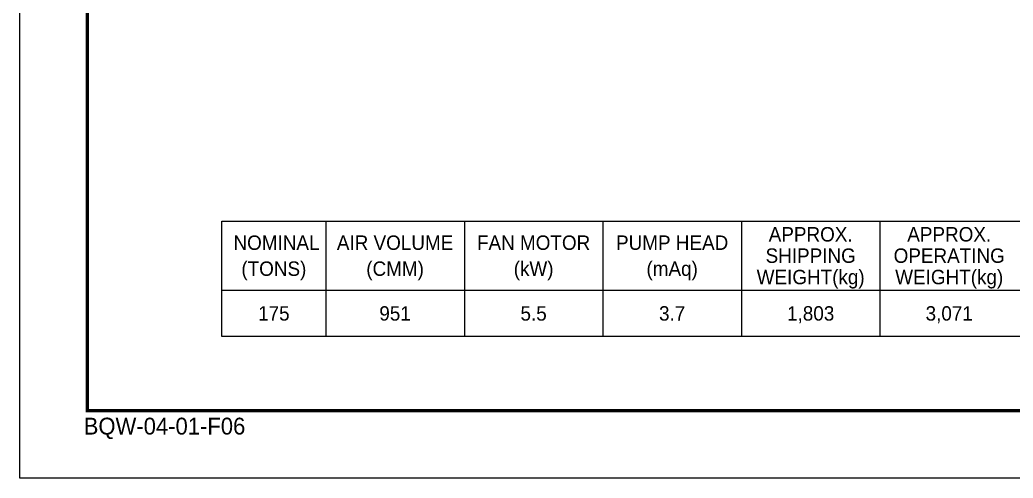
# Model space of a CAD drawing. Header units: millimetres. Extents: x 123490 to 162203, y 41590 to 62385.
# Drawn here: x 132796 to 143120, y 41590 to 46352 of the extents above; entities that cross this region are included whole.
import ezdxf
from ezdxf.enums import TextEntityAlignment as Align

# ---------------------------------------------------------------- set-up
doc = ezdxf.new("R2010")
doc.units = ezdxf.units.MM
doc.header["$LTSCALE"] = 30
doc.header["$MEASUREMENT"] = 0
doc.layers.get('DEFPOINTS').update_dxf_attribs({"color": 143, "linetype": 'CONTINUOUS'})
for name, color, linetype in [('냉각탑_box', 1, 'CONTINUOUS'), ('냉각탑_form', 1, 'CONTINUOUS'), ('냉각탑_text', 3, 'CONTINUOUS')]:
    doc.layers.add(name, color=color, linetype=linetype)
doc.styles.add('돋움', font='')
doc.styles.get('돋움').set_extended_font_data('Dotum')

# ---------------------------------------------------------------- blocks, each defined once
blk = doc.blocks.new('냉각탑form')
at = {"layer": 'DEFPOINTS'}
blk.add_lwpolyline([(0, 297.07), (420.1, 297.07), (420.1, 0), (0, 0)], close=True, dxfattribs=at)
at = {"layer": '냉각탑_form', "const_width": 0.5}
blk.add_lwpolyline([(10, 287.07), (10, 10), (410.1, 10), (410.1, 287.07)], close=True, dxfattribs=at)
at = {"layer": '냉각탑_form', "style": '돋움'}
blk.add_text('BQW-04-01-F06', height=2.5006, dxfattribs=at).set_placement((9.48, 6.47))

msp = doc.modelspace()

# ---------------------------------------------------------------- linework, layer by layer
at = {"layer": '냉각탑_box'}
for p, q in [((135976, 44261.7), (135976, 43061.7)), ((137416, 44261.7), (137416, 43061.7)), ((138856, 44261.7), (138856, 43061.7)), ((140296, 44261.7), (140296, 43061.7)), ((141736, 44261.7), (141736, 43061.7)), ((134896, 43541.7), (147796, 43541.7))]:
    msp.add_line(p, q, dxfattribs=at)
msp.add_lwpolyline([(134896, 44261.7), (147796, 44261.7), (147796, 43061.7), (134896, 43061.7)], close=True, dxfattribs=at)

# ---------------------------------------------------------------- block references
at = {"layer": '냉각탑_form', "xscale": 70, "yscale": 70, "zscale": 70}
msp.add_blockref('냉각탑form', (132795.9, 41590.2), dxfattribs=at)

# ---------------------------------------------------------------- texts
at = {"layer": '냉각탑_text', "style": '돋움'}
for s, p in [('APPROX.', (141016, 44123.7)), ('APPROX.', (142456, 44123.7)), (' NOMINAL', (135436, 44036.7)), ('AIR VOLUME', (136696, 44036.7)), ('FAN MOTOR', (138136, 44036.7)), ('PUMP HEAD', (139576, 44036.7)), ('SHIPPING', (141016, 43901.7)), ('OPERATING', (142456, 43901.7)), ('(TONS)', (135436, 43766.7)), ('(CMM)', (136696, 43766.7)), ('(kW)', (138136, 43766.7)), ('(mAq)', (139576, 43766.7)), ('WEIGHT(kg)', (141016, 43679.7)), ('WEIGHT(kg)', (142456, 43679.7)), ('175', (135436, 43301.7)), ('951', (136696, 43301.7)), ('5.5', (138136, 43301.7)), ('3.7', (139576, 43301.7)), ('1,803', (141016, 43301.7)), ('3,071', (142456, 43301.7))]:
    msp.add_text(s, height=150, dxfattribs=at).set_placement(p, align=Align.MIDDLE_CENTER)

doc.saveas('drawing.dxf')
